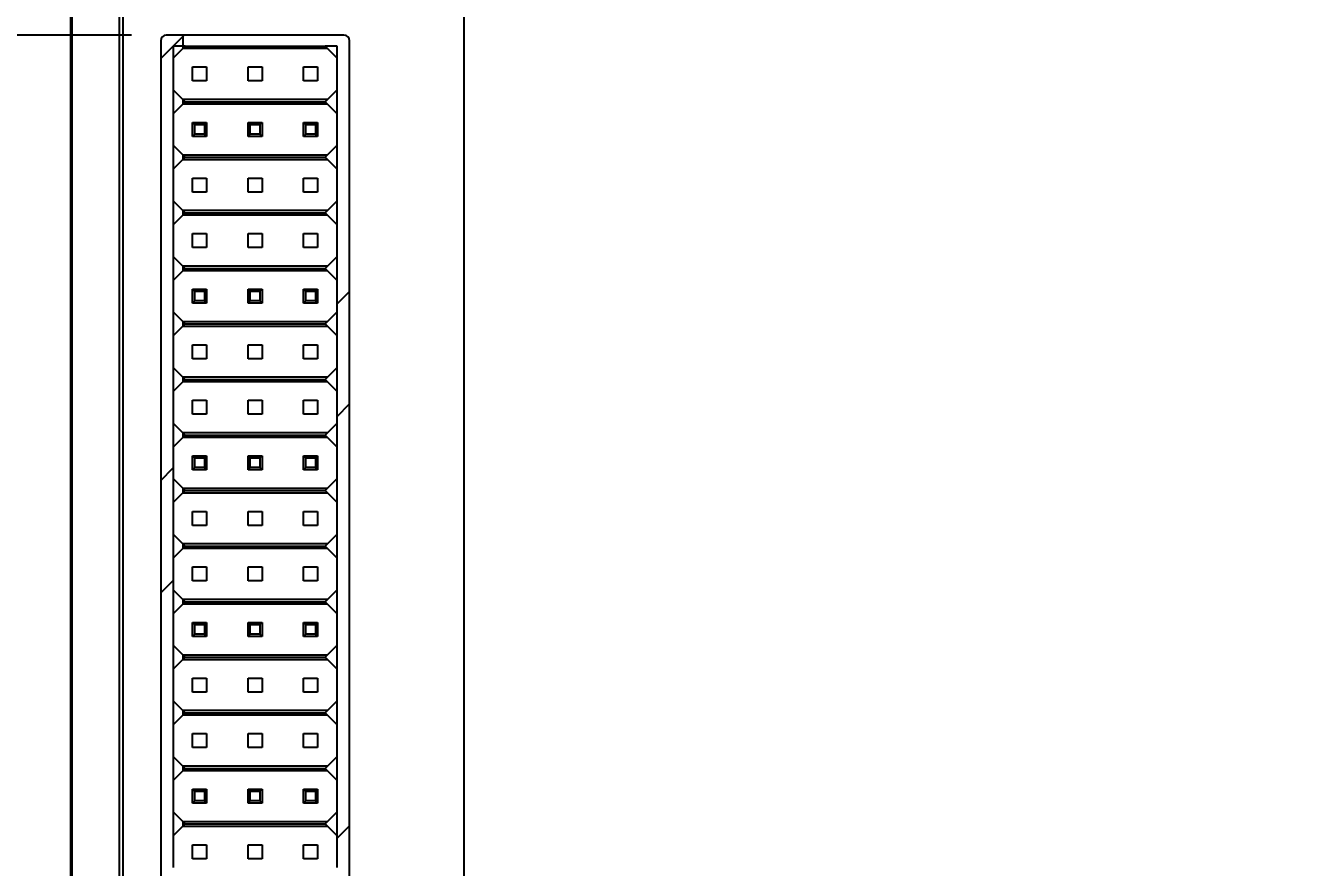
# Model space of a CAD drawing. Header units: inches. Extents: x 0 to 34, y 0 to 22.
# Drawn here: x 6.901 to 9.216, y 13.224 to 14.739 of the extents above; entities that cross this region are included whole.
import ezdxf

# ---------------------------------------------------------------- set-up
doc = ezdxf.new("R2010")
doc.units = ezdxf.units.IN
doc.header["$LTSCALE"] = 1.87
doc.header["$MEASUREMENT"] = 0
doc.layers.get('0').update_dxf_attribs({"linetype": 'CONTINUOUS'})
doc.layers.add('COSMETIC', color=7, linetype='CONTINUOUS')
doc.layers.add('DIMENSIONS', color=7, linetype='CONTINUOUS')
doc.styles.get("Standard").update_dxf_attribs({"font": 'txt', "width": 0.8})
doc.dimstyles.new('DIMSTYLE_2', dxfattribs={"dimtxt": 0.125, "dimasz": 0.18, "dimexe": 0.18, "dimexo": 0.0625, "dimgap": 0.09, "dimtad": 0, "dimtih": 1, "dimtoh": 1, "dimdec": 3, "dimzin": 4, "dimdsep": 46, "dimtxsty": 'STANDARD', "dimblk": '_FILLED', "dimblk1": '_FILLED', "dimblk2": '_FILLED', "dimcen": 0.09, "dimadec": 0, "dimazin": 0, "dimtp": 0.001, "dimtm": 0.001, "dimtfac": 1, "dimtdec": 3, "dimtofl": 0, "dimtmove": 0, "dimatfit": 3, "dimldrblk": '_FILLED', "dimfxl": 1, "dimtolj": 1, "dimtzin": 4, "dimarcsym": 0})

# ---------------------------------------------------------------- blocks, each defined once
blk = doc.blocks.new('*D13')
at = {"layer": 'DIMENSIONS', "color": 2, "linetype": 'CONTINUOUS'}
blk.add_line((7.0912, 14.722), (6.2876, 14.722), dxfattribs=at)
blk = doc.blocks.new('_FILLED')
at = {"color": 0, "linetype": 'BYBLOCK'}
blk.add_solid([(0, 0), (-1, 0.174), (-1, -0.174)], dxfattribs=at)
blk = doc.blocks.new('*D14')
at = {"layer": 'DIMENSIONS', "color": 2, "linetype": 'CONTINUOUS'}
blk.add_line((7.6277, 11.4844), (6.2876, 11.4844), dxfattribs=at)
blk = doc.blocks.new('*D15')
at = {"layer": 'DIMENSIONS', "color": 2, "linetype": 'CONTINUOUS'}
blk.add_line((11.1829, 11.5852), (13.4526, 11.5852), dxfattribs=at)
blk = doc.blocks.new('*D16')
at = {"layer": 'DIMENSIONS', "color": 2, "linetype": 'CONTINUOUS'}
blk.add_line((8.7861, 12.9552), (6.2876, 12.9552), dxfattribs=at)
blk = doc.blocks.new('*D25')
at = {"layer": 'DIMENSIONS', "color": 2, "linetype": 'CONTINUOUS'}
blk.add_line((7.1437, 14.7745), (7.1437, 18.1582), dxfattribs=at)
blk = doc.blocks.new('*D26')
at = {"layer": 'DIMENSIONS', "color": 2, "linetype": 'CONTINUOUS'}
blk.add_line((7.6902, 11.5469), (7.6902, 17.4082), dxfattribs=at)

msp = doc.modelspace()

# ---------------------------------------------------------------- linework, layer by layer
at = {"color": 7, "linetype": 'CONTINUOUS'}
for p, q in [((6.9816, 11.3837), (6.9816, 16.4207)), ((6.9845, 11.3837), (6.9845, 16.4207)), ((7.0686, 16.4207), (7.0686, 11.3837)), ((7.0757, 16.4207), (7.0757, 11.3837)), ((7.1437, 14.712), (7.1437, 11.692)), ((7.4737, 14.722), (7.1537, 14.722)), ((7.166, 14.6806), (7.1877, 14.7023)), ((7.1877, 14.7023), (7.4396, 14.7023)), ((7.4613, 14.6806), (7.4396, 14.7023)), ((7.4837, 11.692), (7.4837, 14.712)), ((7.166, 14.6806), (7.166, 14.6239)), ((7.1837, 14.6984), (7.4436, 14.6984)), ((7.4613, 14.6239), (7.4613, 14.6806)), ((7.2011, 14.6397), (7.2011, 14.6649)), ((7.2011, 14.6649), (7.2263, 14.6649)), ((7.2263, 14.6649), (7.2263, 14.6397)), ((7.3011, 14.6397), (7.3011, 14.6649)), ((7.3011, 14.6649), (7.3263, 14.6649)), ((7.3263, 14.6649), (7.3263, 14.6397)), ((7.4011, 14.6397), (7.4011, 14.6649)), ((7.4011, 14.6649), (7.4263, 14.6649)), ((7.4263, 14.6649), (7.4263, 14.6397)), ((7.2263, 14.6397), (7.2011, 14.6397)), ((7.3263, 14.6397), (7.3011, 14.6397)), ((7.4263, 14.6397), (7.4011, 14.6397)), ((7.1877, 14.6023), (7.166, 14.6239)), ((7.4396, 14.6023), (7.4613, 14.6239)), ((7.166, 14.5806), (7.1877, 14.6023)), ((7.4436, 14.6062), (7.1837, 14.6062)), ((7.1837, 14.5984), (7.4436, 14.5984)), ((7.1877, 14.6023), (7.4396, 14.6023)), ((7.4613, 14.5806), (7.4396, 14.6023)), ((7.166, 14.5806), (7.166, 14.5239)), ((7.2011, 14.5397), (7.2011, 14.5649)), ((7.205, 14.561), (7.2011, 14.5649)), ((7.2011, 14.5649), (7.2263, 14.5649)), ((7.2223, 14.561), (7.2263, 14.5649)), ((7.2263, 14.5649), (7.2263, 14.5397)), ((7.3011, 14.5397), (7.3011, 14.5649)), ((7.305, 14.561), (7.3011, 14.5649)), ((7.3011, 14.5649), (7.3263, 14.5649)), ((7.3223, 14.561), (7.3263, 14.5649)), ((7.3263, 14.5649), (7.3263, 14.5397)), ((7.4011, 14.5397), (7.4011, 14.5649)), ((7.405, 14.561), (7.4011, 14.5649)), ((7.4011, 14.5649), (7.4263, 14.5649)), ((7.4223, 14.561), (7.4263, 14.5649)), ((7.4263, 14.5649), (7.4263, 14.5397)), ((7.4613, 14.5239), (7.4613, 14.5806)), ((7.205, 14.5436), (7.2011, 14.5397)), ((7.2263, 14.5397), (7.2011, 14.5397)), ((7.205, 14.5436), (7.205, 14.561)), ((7.205, 14.561), (7.2223, 14.561)), ((7.2223, 14.5436), (7.205, 14.5436)), ((7.2223, 14.561), (7.2223, 14.5436)), ((7.2223, 14.5436), (7.2263, 14.5397)), ((7.305, 14.5436), (7.3011, 14.5397)), ((7.3263, 14.5397), (7.3011, 14.5397)), ((7.305, 14.5436), (7.305, 14.561)), ((7.305, 14.561), (7.3223, 14.561)), ((7.3223, 14.5436), (7.305, 14.5436)), ((7.3223, 14.561), (7.3223, 14.5436)), ((7.3223, 14.5436), (7.3263, 14.5397)), ((7.405, 14.5436), (7.4011, 14.5397)), ((7.4263, 14.5397), (7.4011, 14.5397)), ((7.405, 14.5436), (7.405, 14.561)), ((7.405, 14.561), (7.4223, 14.561)), ((7.4223, 14.5436), (7.405, 14.5436)), ((7.4223, 14.561), (7.4223, 14.5436)), ((7.4223, 14.5436), (7.4263, 14.5397)), ((7.1877, 14.5023), (7.166, 14.5239)), ((7.4396, 14.5023), (7.4613, 14.5239)), ((7.166, 14.4806), (7.1877, 14.5023)), ((7.4436, 14.5062), (7.1837, 14.5062)), ((7.1837, 14.4984), (7.4436, 14.4984)), ((7.1877, 14.5023), (7.4396, 14.5023)), ((7.4613, 14.4806), (7.4396, 14.5023)), ((7.166, 14.4806), (7.166, 14.4239)), ((7.4613, 14.4239), (7.4613, 14.4806)), ((7.2011, 14.4397), (7.2011, 14.4649)), ((7.2011, 14.4649), (7.2263, 14.4649)), ((7.2263, 14.4649), (7.2263, 14.4397)), ((7.3011, 14.4397), (7.3011, 14.4649)), ((7.3011, 14.4649), (7.3263, 14.4649)), ((7.3263, 14.4649), (7.3263, 14.4397)), ((7.4011, 14.4397), (7.4011, 14.4649)), ((7.4011, 14.4649), (7.4263, 14.4649)), ((7.4263, 14.4649), (7.4263, 14.4397)), ((7.1877, 14.4023), (7.166, 14.4239)), ((7.2263, 14.4397), (7.2011, 14.4397)), ((7.3263, 14.4397), (7.3011, 14.4397)), ((7.4263, 14.4397), (7.4011, 14.4397)), ((7.4396, 14.4023), (7.4613, 14.4239)), ((7.166, 14.3806), (7.1877, 14.4023)), ((7.4436, 14.4062), (7.1837, 14.4062)), ((7.1877, 14.4023), (7.4396, 14.4023)), ((7.4613, 14.3806), (7.4396, 14.4023)), ((7.166, 14.3806), (7.166, 14.3239)), ((7.1837, 14.3984), (7.4436, 14.3984)), ((7.4613, 14.3239), (7.4613, 14.3806)), ((7.2011, 14.3397), (7.2011, 14.3649)), ((7.2011, 14.3649), (7.2263, 14.3649)), ((7.2263, 14.3649), (7.2263, 14.3397)), ((7.3011, 14.3397), (7.3011, 14.3649)), ((7.3011, 14.3649), (7.3263, 14.3649)), ((7.3263, 14.3649), (7.3263, 14.3397)), ((7.4011, 14.3397), (7.4011, 14.3649)), ((7.4011, 14.3649), (7.4263, 14.3649)), ((7.4263, 14.3649), (7.4263, 14.3397)), ((7.2263, 14.3397), (7.2011, 14.3397)), ((7.3263, 14.3397), (7.3011, 14.3397)), ((7.4263, 14.3397), (7.4011, 14.3397)), ((7.1877, 14.3023), (7.166, 14.3239)), ((7.4396, 14.3023), (7.4613, 14.3239)), ((7.166, 14.2806), (7.1877, 14.3023)), ((7.4436, 14.3062), (7.1837, 14.3062)), ((7.1837, 14.2984), (7.4436, 14.2984)), ((7.1877, 14.3023), (7.4396, 14.3023)), ((7.4613, 14.2806), (7.4396, 14.3023)), ((7.166, 14.2806), (7.166, 14.2239)), ((7.2011, 14.2397), (7.2011, 14.2649)), ((7.205, 14.261), (7.2011, 14.2649)), ((7.2011, 14.2649), (7.2263, 14.2649)), ((7.2223, 14.261), (7.2263, 14.2649)), ((7.2263, 14.2649), (7.2263, 14.2397)), ((7.3011, 14.2397), (7.3011, 14.2649)), ((7.305, 14.261), (7.3011, 14.2649)), ((7.3011, 14.2649), (7.3263, 14.2649)), ((7.3223, 14.261), (7.3263, 14.2649)), ((7.3263, 14.2649), (7.3263, 14.2397)), ((7.4011, 14.2397), (7.4011, 14.2649)), ((7.405, 14.261), (7.4011, 14.2649)), ((7.4011, 14.2649), (7.4263, 14.2649)), ((7.4223, 14.261), (7.4263, 14.2649)), ((7.4263, 14.2649), (7.4263, 14.2397)), ((7.4613, 14.2239), (7.4613, 14.2806)), ((7.205, 14.2436), (7.2011, 14.2397)), ((7.2263, 14.2397), (7.2011, 14.2397)), ((7.205, 14.2436), (7.205, 14.261)), ((7.205, 14.261), (7.2223, 14.261)), ((7.2223, 14.2436), (7.205, 14.2436)), ((7.2223, 14.261), (7.2223, 14.2436)), ((7.2223, 14.2436), (7.2263, 14.2397)), ((7.305, 14.2436), (7.3011, 14.2397)), ((7.3263, 14.2397), (7.3011, 14.2397)), ((7.305, 14.2436), (7.305, 14.261)), ((7.305, 14.261), (7.3223, 14.261)), ((7.3223, 14.2436), (7.305, 14.2436)), ((7.3223, 14.261), (7.3223, 14.2436)), ((7.3223, 14.2436), (7.3263, 14.2397)), ((7.405, 14.2436), (7.4011, 14.2397)), ((7.4263, 14.2397), (7.4011, 14.2397)), ((7.405, 14.2436), (7.405, 14.261)), ((7.405, 14.261), (7.4223, 14.261)), ((7.4223, 14.2436), (7.405, 14.2436)), ((7.4223, 14.261), (7.4223, 14.2436)), ((7.4223, 14.2436), (7.4263, 14.2397)), ((7.1877, 14.2023), (7.166, 14.2239)), ((7.4396, 14.2023), (7.4613, 14.2239)), ((7.166, 14.1806), (7.1877, 14.2023)), ((7.4436, 14.2062), (7.1837, 14.2062)), ((7.1837, 14.1984), (7.4436, 14.1984)), ((7.1877, 14.2023), (7.4396, 14.2023)), ((7.4613, 14.1806), (7.4396, 14.2023)), ((7.166, 14.1806), (7.166, 14.1239)), ((7.4613, 14.1239), (7.4613, 14.1806)), ((7.2011, 14.1397), (7.2011, 14.1649)), ((7.2011, 14.1649), (7.2263, 14.1649)), ((7.2263, 14.1649), (7.2263, 14.1397)), ((7.3011, 14.1397), (7.3011, 14.1649)), ((7.3011, 14.1649), (7.3263, 14.1649)), ((7.3263, 14.1649), (7.3263, 14.1397)), ((7.4011, 14.1397), (7.4011, 14.1649)), ((7.4011, 14.1649), (7.4263, 14.1649)), ((7.4263, 14.1649), (7.4263, 14.1397)), ((7.1877, 14.1023), (7.166, 14.1239)), ((7.2263, 14.1397), (7.2011, 14.1397)), ((7.3263, 14.1397), (7.3011, 14.1397)), ((7.4263, 14.1397), (7.4011, 14.1397)), ((7.4396, 14.1023), (7.4613, 14.1239)), ((7.166, 14.0806), (7.1877, 14.1023)), ((7.4436, 14.1062), (7.1837, 14.1062)), ((7.1877, 14.1023), (7.4396, 14.1023)), ((7.4613, 14.0806), (7.4396, 14.1023)), ((7.166, 14.0806), (7.166, 14.0239)), ((7.1837, 14.0984), (7.4436, 14.0984)), ((7.4613, 14.0239), (7.4613, 14.0806)), ((7.2011, 14.0397), (7.2011, 14.0649)), ((7.2011, 14.0649), (7.2263, 14.0649)), ((7.2263, 14.0649), (7.2263, 14.0397)), ((7.3011, 14.0397), (7.3011, 14.0649)), ((7.3011, 14.0649), (7.3263, 14.0649)), ((7.3263, 14.0649), (7.3263, 14.0397)), ((7.4011, 14.0397), (7.4011, 14.0649)), ((7.4011, 14.0649), (7.4263, 14.0649)), ((7.4263, 14.0649), (7.4263, 14.0397)), ((7.2263, 14.0397), (7.2011, 14.0397)), ((7.3263, 14.0397), (7.3011, 14.0397)), ((7.4263, 14.0397), (7.4011, 14.0397)), ((7.1877, 14.0023), (7.166, 14.0239)), ((7.4396, 14.0023), (7.4613, 14.0239)), ((7.166, 13.9806), (7.1877, 14.0023)), ((7.4436, 14.0062), (7.1837, 14.0062)), ((7.1837, 13.9984), (7.4436, 13.9984)), ((7.1877, 14.0023), (7.4396, 14.0023)), ((7.4613, 13.9806), (7.4396, 14.0023)), ((7.166, 13.9806), (7.166, 13.9239)), ((7.2011, 13.9397), (7.2011, 13.9649)), ((7.205, 13.961), (7.2011, 13.9649)), ((7.2011, 13.9649), (7.2263, 13.9649)), ((7.205, 13.9436), (7.205, 13.961)), ((7.205, 13.961), (7.2223, 13.961)), ((7.2223, 13.961), (7.2263, 13.9649)), ((7.2223, 13.961), (7.2223, 13.9436)), ((7.2263, 13.9649), (7.2263, 13.9397)), ((7.3011, 13.9397), (7.3011, 13.9649)), ((7.305, 13.961), (7.3011, 13.9649)), ((7.3011, 13.9649), (7.3263, 13.9649)), ((7.305, 13.9436), (7.305, 13.961)), ((7.305, 13.961), (7.3223, 13.961)), ((7.3223, 13.961), (7.3263, 13.9649)), ((7.3223, 13.961), (7.3223, 13.9436)), ((7.3263, 13.9649), (7.3263, 13.9397)), ((7.4011, 13.9397), (7.4011, 13.9649)), ((7.405, 13.961), (7.4011, 13.9649)), ((7.4011, 13.9649), (7.4263, 13.9649)), ((7.405, 13.9436), (7.405, 13.961)), ((7.405, 13.961), (7.4223, 13.961)), ((7.4223, 13.961), (7.4263, 13.9649)), ((7.4223, 13.961), (7.4223, 13.9436)), ((7.4263, 13.9649), (7.4263, 13.9397)), ((7.4613, 13.9239), (7.4613, 13.9806)), ((7.205, 13.9436), (7.2011, 13.9397)), ((7.2263, 13.9397), (7.2011, 13.9397)), ((7.2223, 13.9436), (7.205, 13.9436)), ((7.2223, 13.9436), (7.2263, 13.9397)), ((7.305, 13.9436), (7.3011, 13.9397)), ((7.3263, 13.9397), (7.3011, 13.9397)), ((7.3223, 13.9436), (7.305, 13.9436)), ((7.3223, 13.9436), (7.3263, 13.9397)), ((7.405, 13.9436), (7.4011, 13.9397)), ((7.4263, 13.9397), (7.4011, 13.9397)), ((7.4223, 13.9436), (7.405, 13.9436)), ((7.4223, 13.9436), (7.4263, 13.9397)), ((7.1877, 13.9023), (7.166, 13.9239)), ((7.4396, 13.9023), (7.4613, 13.9239)), ((7.166, 13.8806), (7.1877, 13.9023)), ((7.4436, 13.9062), (7.1837, 13.9062)), ((7.1837, 13.8984), (7.4436, 13.8984)), ((7.1877, 13.9023), (7.4396, 13.9023)), ((7.4613, 13.8806), (7.4396, 13.9023)), ((7.166, 13.8806), (7.166, 13.8239)), ((7.4613, 13.8239), (7.4613, 13.8806)), ((7.2011, 13.8397), (7.2011, 13.8649)), ((7.2011, 13.8649), (7.2263, 13.8649)), ((7.2263, 13.8649), (7.2263, 13.8397)), ((7.3011, 13.8397), (7.3011, 13.8649)), ((7.3011, 13.8649), (7.3263, 13.8649)), ((7.3263, 13.8649), (7.3263, 13.8397)), ((7.4011, 13.8397), (7.4011, 13.8649)), ((7.4011, 13.8649), (7.4263, 13.8649)), ((7.4263, 13.8649), (7.4263, 13.8397)), ((7.1877, 13.8023), (7.166, 13.8239)), ((7.2263, 13.8397), (7.2011, 13.8397)), ((7.3263, 13.8397), (7.3011, 13.8397)), ((7.4263, 13.8397), (7.4011, 13.8397)), ((7.4396, 13.8023), (7.4613, 13.8239)), ((7.166, 13.7806), (7.1877, 13.8023)), ((7.4436, 13.8062), (7.1837, 13.8062)), ((7.1877, 13.8023), (7.4396, 13.8023)), ((7.4613, 13.7806), (7.4396, 13.8023)), ((7.166, 13.7806), (7.166, 13.7239)), ((7.1837, 13.7984), (7.4436, 13.7984)), ((7.4613, 13.7239), (7.4613, 13.7806)), ((7.2011, 13.7397), (7.2011, 13.7649)), ((7.2011, 13.7649), (7.2263, 13.7649)), ((7.2263, 13.7649), (7.2263, 13.7397)), ((7.3011, 13.7397), (7.3011, 13.7649)), ((7.3011, 13.7649), (7.3263, 13.7649)), ((7.3263, 13.7649), (7.3263, 13.7397)), ((7.4011, 13.7397), (7.4011, 13.7649)), ((7.4011, 13.7649), (7.4263, 13.7649)), ((7.4263, 13.7649), (7.4263, 13.7397)), ((7.2263, 13.7397), (7.2011, 13.7397)), ((7.3263, 13.7397), (7.3011, 13.7397)), ((7.4263, 13.7397), (7.4011, 13.7397)), ((7.1877, 13.7023), (7.166, 13.7239)), ((7.4436, 13.7062), (7.1837, 13.7062)), ((7.4396, 13.7023), (7.4613, 13.7239)), ((7.166, 13.6806), (7.1877, 13.7023)), ((7.1837, 13.6984), (7.4436, 13.6984)), ((7.1877, 13.7023), (7.4396, 13.7023)), ((7.4613, 13.6806), (7.4396, 13.7023)), ((7.166, 13.6806), (7.166, 13.6239)), ((7.2011, 13.6397), (7.2011, 13.6649)), ((7.205, 13.661), (7.2011, 13.6649)), ((7.2011, 13.6649), (7.2263, 13.6649)), ((7.205, 13.6436), (7.205, 13.661)), ((7.205, 13.661), (7.2223, 13.661)), ((7.2223, 13.661), (7.2263, 13.6649)), ((7.2223, 13.661), (7.2223, 13.6436)), ((7.2263, 13.6649), (7.2263, 13.6397)), ((7.3011, 13.6397), (7.3011, 13.6649)), ((7.305, 13.661), (7.3011, 13.6649)), ((7.3011, 13.6649), (7.3263, 13.6649)), ((7.305, 13.6436), (7.305, 13.661)), ((7.305, 13.661), (7.3223, 13.661)), ((7.3223, 13.661), (7.3263, 13.6649)), ((7.3223, 13.661), (7.3223, 13.6436)), ((7.3263, 13.6649), (7.3263, 13.6397)), ((7.4011, 13.6397), (7.4011, 13.6649)), ((7.405, 13.661), (7.4011, 13.6649)), ((7.4011, 13.6649), (7.4263, 13.6649)), ((7.405, 13.6436), (7.405, 13.661)), ((7.405, 13.661), (7.4223, 13.661)), ((7.4223, 13.661), (7.4263, 13.6649)), ((7.4223, 13.661), (7.4223, 13.6436)), ((7.4263, 13.6649), (7.4263, 13.6397)), ((7.4613, 13.6239), (7.4613, 13.6806)), ((7.205, 13.6436), (7.2011, 13.6397)), ((7.2263, 13.6397), (7.2011, 13.6397)), ((7.2223, 13.6436), (7.205, 13.6436)), ((7.2223, 13.6436), (7.2263, 13.6397)), ((7.305, 13.6436), (7.3011, 13.6397)), ((7.3263, 13.6397), (7.3011, 13.6397)), ((7.3223, 13.6436), (7.305, 13.6436)), ((7.3223, 13.6436), (7.3263, 13.6397)), ((7.405, 13.6436), (7.4011, 13.6397)), ((7.4263, 13.6397), (7.4011, 13.6397)), ((7.4223, 13.6436), (7.405, 13.6436)), ((7.4223, 13.6436), (7.4263, 13.6397)), ((7.1877, 13.6023), (7.166, 13.6239)), ((7.4396, 13.6023), (7.4613, 13.6239)), ((7.166, 13.5806), (7.1877, 13.6023)), ((7.4436, 13.6062), (7.1837, 13.6062)), ((7.1837, 13.5984), (7.4436, 13.5984)), ((7.1877, 13.6023), (7.4396, 13.6023)), ((7.4613, 13.5806), (7.4396, 13.6023)), ((7.166, 13.5806), (7.166, 13.5239)), ((7.4613, 13.5239), (7.4613, 13.5806)), ((7.2011, 13.5397), (7.2011, 13.5649)), ((7.2011, 13.5649), (7.2263, 13.5649)), ((7.2263, 13.5649), (7.2263, 13.5397)), ((7.3011, 13.5397), (7.3011, 13.5649)), ((7.3011, 13.5649), (7.3263, 13.5649)), ((7.3263, 13.5649), (7.3263, 13.5397)), ((7.4011, 13.5397), (7.4011, 13.5649)), ((7.4011, 13.5649), (7.4263, 13.5649)), ((7.4263, 13.5649), (7.4263, 13.5397)), ((7.1877, 13.5023), (7.166, 13.5239)), ((7.2263, 13.5397), (7.2011, 13.5397)), ((7.3263, 13.5397), (7.3011, 13.5397)), ((7.4263, 13.5397), (7.4011, 13.5397)), ((7.4396, 13.5023), (7.4613, 13.5239)), ((7.166, 13.4806), (7.1877, 13.5023)), ((7.4436, 13.5062), (7.1837, 13.5062)), ((7.1837, 13.4984), (7.4436, 13.4984)), ((7.1877, 13.5023), (7.4396, 13.5023)), ((7.4613, 13.4806), (7.4396, 13.5023)), ((7.166, 13.4806), (7.166, 13.4239)), ((7.4613, 13.4239), (7.4613, 13.4806)), ((7.2011, 13.4397), (7.2011, 13.4649)), ((7.2011, 13.4649), (7.2263, 13.4649)), ((7.2263, 13.4649), (7.2263, 13.4397)), ((7.3011, 13.4397), (7.3011, 13.4649)), ((7.3011, 13.4649), (7.3263, 13.4649)), ((7.3263, 13.4649), (7.3263, 13.4397)), ((7.4011, 13.4397), (7.4011, 13.4649)), ((7.4011, 13.4649), (7.4263, 13.4649)), ((7.4263, 13.4649), (7.4263, 13.4397)), ((7.2263, 13.4397), (7.2011, 13.4397)), ((7.3263, 13.4397), (7.3011, 13.4397)), ((7.4263, 13.4397), (7.4011, 13.4397)), ((7.1877, 13.4023), (7.166, 13.4239)), ((7.4436, 13.4062), (7.1837, 13.4062)), ((7.4396, 13.4023), (7.4613, 13.4239)), ((7.166, 13.3806), (7.1877, 13.4023)), ((7.1837, 13.3984), (7.4436, 13.3984)), ((7.1877, 13.4023), (7.4396, 13.4023)), ((7.4613, 13.3806), (7.4396, 13.4023)), ((7.166, 13.3806), (7.166, 13.3239)), ((7.2011, 13.3397), (7.2011, 13.3649)), ((7.205, 13.361), (7.2011, 13.3649)), ((7.2011, 13.3649), (7.2263, 13.3649)), ((7.205, 13.3436), (7.205, 13.361)), ((7.205, 13.361), (7.2223, 13.361)), ((7.2223, 13.361), (7.2263, 13.3649)), ((7.2223, 13.361), (7.2223, 13.3436)), ((7.2263, 13.3649), (7.2263, 13.3397)), ((7.3011, 13.3397), (7.3011, 13.3649)), ((7.305, 13.361), (7.3011, 13.3649)), ((7.3011, 13.3649), (7.3263, 13.3649)), ((7.305, 13.3436), (7.305, 13.361)), ((7.305, 13.361), (7.3223, 13.361)), ((7.3223, 13.361), (7.3263, 13.3649)), ((7.3223, 13.361), (7.3223, 13.3436)), ((7.3263, 13.3649), (7.3263, 13.3397)), ((7.4011, 13.3397), (7.4011, 13.3649)), ((7.405, 13.361), (7.4011, 13.3649)), ((7.4011, 13.3649), (7.4263, 13.3649)), ((7.405, 13.3436), (7.405, 13.361)), ((7.405, 13.361), (7.4223, 13.361)), ((7.4223, 13.361), (7.4263, 13.3649)), ((7.4223, 13.361), (7.4223, 13.3436)), ((7.4263, 13.3649), (7.4263, 13.3397)), ((7.4613, 13.3239), (7.4613, 13.3806)), ((7.205, 13.3436), (7.2011, 13.3397)), ((7.2263, 13.3397), (7.2011, 13.3397)), ((7.2223, 13.3436), (7.205, 13.3436)), ((7.2223, 13.3436), (7.2263, 13.3397)), ((7.305, 13.3436), (7.3011, 13.3397)), ((7.3263, 13.3397), (7.3011, 13.3397)), ((7.3223, 13.3436), (7.305, 13.3436)), ((7.3223, 13.3436), (7.3263, 13.3397)), ((7.405, 13.3436), (7.4011, 13.3397)), ((7.4263, 13.3397), (7.4011, 13.3397)), ((7.4223, 13.3436), (7.405, 13.3436)), ((7.4223, 13.3436), (7.4263, 13.3397)), ((7.1877, 13.3023), (7.166, 13.3239)), ((7.4396, 13.3023), (7.4613, 13.3239)), ((7.166, 13.2806), (7.1877, 13.3023)), ((7.4436, 13.3062), (7.1837, 13.3062)), ((7.1837, 13.2984), (7.4436, 13.2984)), ((7.1877, 13.3023), (7.4396, 13.3023)), ((7.4613, 13.2806), (7.4396, 13.3023)), ((7.166, 13.2806), (7.166, 13.2239)), ((7.4613, 13.2239), (7.4613, 13.2806)), ((7.2011, 13.2397), (7.2011, 13.2649)), ((7.2011, 13.2649), (7.2263, 13.2649)), ((7.2263, 13.2649), (7.2263, 13.2397)), ((7.3011, 13.2397), (7.3011, 13.2649)), ((7.3011, 13.2649), (7.3263, 13.2649)), ((7.3263, 13.2649), (7.3263, 13.2397)), ((7.4011, 13.2397), (7.4011, 13.2649)), ((7.4011, 13.2649), (7.4263, 13.2649)), ((7.4263, 13.2649), (7.4263, 13.2397)), ((7.2263, 13.2397), (7.2011, 13.2397)), ((7.3263, 13.2397), (7.3011, 13.2397)), ((7.4263, 13.2397), (7.4011, 13.2397))]:
    msp.add_line(p, q, dxfattribs=at)
for centre, major_axis in [((7.1537, 14.712), (-0.00707, 0.00707)), ((7.4737, 14.712), (0.00707, 0.00707))]:
    msp.add_ellipse(centre, major_axis=major_axis, ratio=0.999695, start_param=-0.785246, end_param=0.785246, dxfattribs=at)
at = {"layer": 'COSMETIC', "color": 2, "linetype": 'CONTINUOUS'}
for p, q in [((7.1437, 14.6799), (7.1857, 14.722)), ((7.4613, 14.2384), (7.4837, 14.2607)), ((7.4613, 14.0359), (7.4837, 14.0583)), ((7.1437, 13.9207), (7.166, 13.9431)), ((7.1437, 13.7183), (7.166, 13.7406)), ((7.4613, 13.2767), (7.4837, 13.2991))]:
    msp.add_line(p, q, dxfattribs=at)
at = {"layer": 'COSMETIC', "color": 4, "linetype": 'CONTINUOUS'}
for p, q in [((7.166, 14.7023), (7.166, 14.6806)), ((7.1877, 14.7023), (7.166, 14.7023)), ((7.1836, 14.722), (7.1836, 14.6984)), ((7.4613, 14.7023), (7.4396, 14.7023)), ((7.4613, 14.6806), (7.4613, 14.7023)), ((7.166, 14.6239), (7.166, 14.5806)), ((7.4613, 14.5806), (7.4613, 14.6239)), ((7.1836, 14.6062), (7.1836, 14.5984)), ((7.166, 14.5239), (7.166, 14.4806)), ((7.4613, 14.4806), (7.4613, 14.5239)), ((7.1836, 14.5062), (7.1836, 14.4984)), ((7.166, 14.4239), (7.166, 14.3806)), ((7.4613, 14.3806), (7.4613, 14.4239)), ((7.1836, 14.4062), (7.1836, 14.3984)), ((7.166, 14.3239), (7.166, 14.2806)), ((7.4613, 14.2806), (7.4613, 14.3239)), ((7.1836, 14.3062), (7.1836, 14.2984)), ((7.166, 14.2239), (7.166, 14.1806)), ((7.4613, 14.1806), (7.4613, 14.2239)), ((7.1836, 14.2062), (7.1836, 14.1984)), ((7.166, 14.1239), (7.166, 14.0806)), ((7.4613, 14.0806), (7.4613, 14.1239)), ((7.1836, 14.1062), (7.1836, 14.0984)), ((7.166, 14.0239), (7.166, 13.9806)), ((7.4613, 13.9806), (7.4613, 14.0239)), ((7.1836, 14.0062), (7.1836, 13.9984)), ((7.166, 13.9239), (7.166, 13.8806)), ((7.4613, 13.8806), (7.4613, 13.9239)), ((7.1836, 13.9062), (7.1836, 13.8984)), ((7.166, 13.8239), (7.166, 13.7806)), ((7.4613, 13.7806), (7.4613, 13.8239)), ((7.1836, 13.8062), (7.1836, 13.7984)), ((7.166, 13.7239), (7.166, 13.6806)), ((7.1836, 13.7062), (7.1836, 13.6984)), ((7.4613, 13.6806), (7.4613, 13.7239)), ((7.166, 13.6239), (7.166, 13.5806)), ((7.4613, 13.5806), (7.4613, 13.6239)), ((7.1836, 13.6062), (7.1836, 13.5984)), ((7.166, 13.5239), (7.166, 13.4806)), ((7.4613, 13.4806), (7.4613, 13.5239)), ((7.1836, 13.5062), (7.1836, 13.4984)), ((7.166, 13.4239), (7.166, 13.3806)), ((7.1836, 13.4062), (7.1836, 13.3984)), ((7.4613, 13.3806), (7.4613, 13.4239)), ((7.166, 13.3239), (7.166, 13.2806)), ((7.4613, 13.2806), (7.4613, 13.3239)), ((7.1836, 13.3062), (7.1836, 13.2984))]:
    msp.add_line(p, q, dxfattribs=at)

# ---------------------------------------------------------------- dimensions: what is measured, and where the dimension line sits
at = {"layer": 'DIMENSIONS', "color": 2, "linetype": 'CONTINUOUS'}
for feature_location, offset, dtype, origin, picture, middle in [((7.1437, 14.7745), (0, 3.3837), 1, (6.9816, 14.712), '*D25', (7.2062, 18.2207)), ((7.6902, 11.5469), (0, 5.8613), 1, (6.9816, 11.4844), '*D26', (7.7527, 17.4707)), ((7.0912, 14.722), (-0.8036, 0), 0, (7.1537, 16.7207), '*D13', (4.9001, 14.6595)), ((8.7860579437, 12.9551674382), (-2.4984922433, 0), 0, (8.8485579437, 16.7206674382), '*D16', (4.9000657004, 12.8926674382)), ((7.6277, 11.4844), (-1.3401, 0), 0, (7.6902, 16.7207), '*D14', (5.1001, 11.4219)), ((11.1829123219, 11.5851674382), (2.2696535566, 0), 0, (8.5987079437, 16.7206674382), '*D15', (13.5150658785, 11.5226674382))]:
    dim = msp.add_ordinate_dim(feature_location=feature_location, offset=offset, dtype=dtype, origin=origin, dimstyle='DIMSTYLE_2', dxfattribs=at)
    dim.commit()
    dim.dimension.update_dxf_attribs({"geometry": picture, "text_midpoint": middle})

doc.saveas('drawing.dxf')
